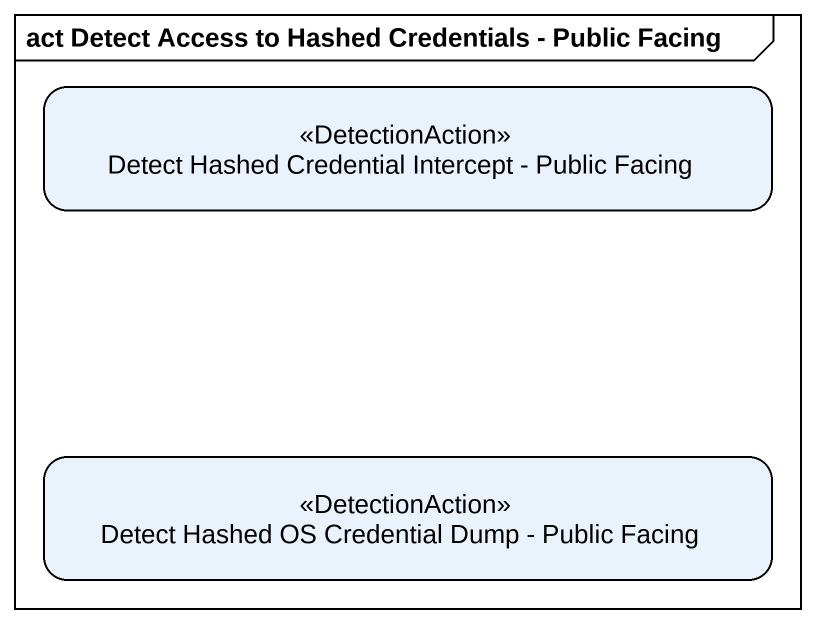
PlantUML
@startuml
mainframe act Detect Access to Hashed Credentials - Public Facing
hide empty description
state "Detect Hashed Credential Intercept - Public Facing" as Detect_Hashed_Credential <<DetectionAction>>
state "Detect Hashed OS Credential Dump - Public Facing" as Detect_Hashed_OS_Credential <<DetectionAction>>
@enduml
